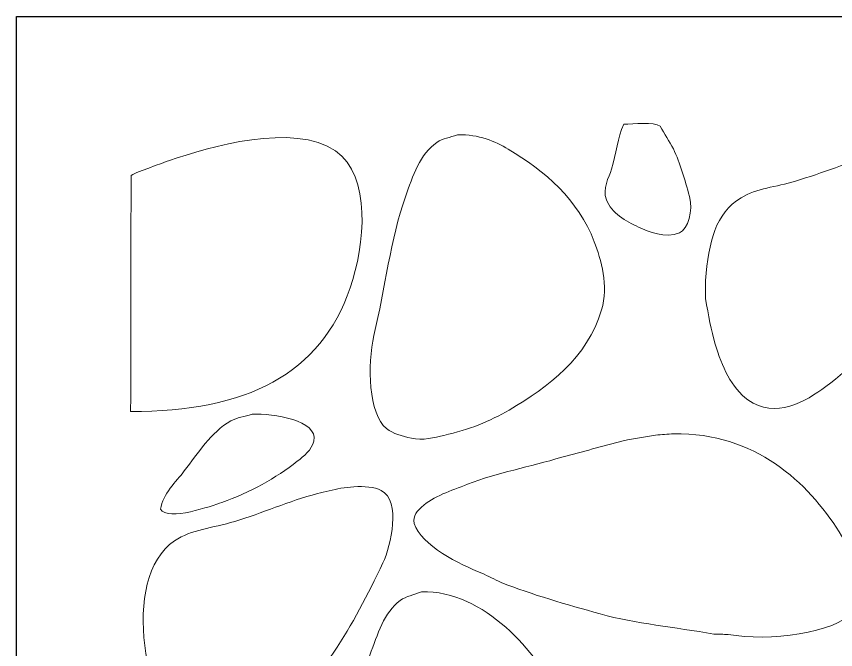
# Model space of a CAD drawing. Header units: inches. Extents: x 418 to 810, y -159 to 149.
# Drawn here: x 606.7 to 662.9, y -105.9 to -62.5 of the extents above; entities that cross this region are included whole.
import ezdxf

# ---------------------------------------------------------------- set-up
doc = ezdxf.new("R2010")
doc.units = ezdxf.units.IN
doc.header["$LTSCALE"] = 0.2
doc.header["$MEASUREMENT"] = 0
doc.layers.add('Layer 1', color=7, linetype='Continuous')

# ---------------------------------------------------------------- blocks, each defined once
blk = doc.blocks.new('sfsd')
at = {"layer": 'Layer 1', "lineweight": 0}
for points, knots in [([(-24.354, -305.993), (-24.345, -300.605), (-24.335, -295.214), (-24.326, -289.825), (-24.254, -289.7), (-22.048, -288.924), (-21.701, -288.803), (-18.988, -287.855), (-13.176, -286.179), (-10.314, -288.14), (-7.833, -289.838), (-8.318, -294.58), (-9.319, -297.509), (-11.341, -303.426), (-16.399, -305.998), (-24.354, -305.993)], [0, 0, 0, 0, 1, 1, 1, 2, 2, 2, 3, 3, 3, 4, 4, 4, 5, 5, 5, 5]), ([(9.419, -286.315), (10.119, -286.305), (11.463, -286.139), (11.906, -286.454), (12.21, -286.97), (12.515, -287.485), (12.819, -288.001), (13.299, -289.007), (13.6, -290.084), (13.924, -291.263), (14.195, -292.25), (13.828, -293.492), (13.233, -293.75), (12.29, -294.159), (11.099, -293.677), (10.442, -293.363), (9.557, -292.94), (8.583, -292.419), (8.231, -291.484), (7.942, -290.718), (8.402, -289.985), (8.59, -289.383), (8.913, -288.347), (9, -287.233), (9.419, -286.315)], [0, 0, 0, 0, 1, 1, 1, 2, 2, 2, 3, 3, 3, 4, 4, 4, 5, 5, 5, 6, 6, 6, 7, 7, 7, 8, 8, 8, 8]), ([(-1.968, -287.034), (-0.465, -287.008), (0.583, -287.477), (1.515, -288.029), (4.026, -289.518), (6.305, -291.479), (7.402, -294.358), (7.866, -295.578), (8.391, -297.373), (7.899, -299.029), (6.923, -302.309), (4.271, -304.296), (1.57, -305.883), (0.235, -306.667), (-1.147, -307.22), (-2.907, -307.624), (-3.477, -307.755), (-4.407, -307.993), (-5.118, -307.817), (-5.77, -307.657), (-6.385, -307.514), (-6.832, -307.154), (-8.053, -306.17), (-8.161, -302.789), (-7.688, -300.77), (-6.934, -297.546), (-6.547, -294.182), (-5.533, -291.29), (-5.026, -289.845), (-4.525, -288.353), (-3.377, -287.559), (-2.961, -287.271), (-2.495, -287.243), (-1.968, -287.034)], [0, 0, 0, 0, 1, 1, 1, 2, 2, 2, 3, 3, 3, 4, 4, 4, 5, 5, 5, 6, 6, 6, 7, 7, 7, 8, 8, 8, 9, 9, 9, 10, 10, 10, 11, 11, 11, 11]), ([(29.705, -287.808), (30.589, -287.786), (31.468, -287.997), (31.805, -288.526), (32.541, -289.68), (31.775, -292.278), (31.308, -293.308), (29.341, -297.641), (26.899, -301.614), (23.265, -304.28), (21.892, -305.287), (19.815, -306.543), (17.931, -305.192), (16.814, -304.391), (16.127, -302.854), (15.693, -301.378), (15.417, -300.44), (15.218, -299.383), (15.03, -298.255), (15.03, -297.84), (15.03, -297.426), (15.03, -297.011), (15.245, -294.337), (15.694, -292.425), (17.462, -291.345), (18.524, -290.697), (19.848, -290.625), (21.193, -290.212), (23.01, -289.654), (24.821, -288.936), (26.693, -288.361), (27.347, -288.213), (28.001, -288.066), (28.655, -287.918), (29.005, -287.882), (29.355, -287.845), (29.705, -287.808)], [0, 0, 0, 0, 1, 1, 1, 2, 2, 2, 3, 3, 3, 4, 4, 4, 5, 5, 5, 6, 6, 6, 7, 7, 7, 8, 8, 8, 9, 9, 9, 10, 10, 10, 11, 11, 11, 12, 12, 12, 12]), ([(-16.035, -306.159), (-14.568, -306.141), (-11.501, -306.568), (-11.806, -308.011), (-11.933, -308.608), (-12.521, -309.063), (-12.94, -309.393), (-14.4, -310.544), (-16.184, -311.538), (-18.108, -312.212), (-18.767, -312.443), (-21.801, -313.515), (-22.309, -312.682), (-22.147, -311.615), (-21.238, -310.783), (-20.678, -310.056), (-19.741, -308.839), (-18.86, -307.417), (-17.5, -306.629), (-17.062, -306.375), (-16.549, -306.367), (-16.035, -306.159)], [0, 0, 0, 0, 1, 1, 1, 2, 2, 2, 3, 3, 3, 4, 4, 4, 5, 5, 5, 6, 6, 6, 7, 7, 7, 7]), ([(12.846, -307.513), (18.442, -307.42), (22.038, -310.842), (24.178, -314.229), (25.004, -315.538), (26.47, -317.952), (25.09, -319.701), (23.945, -321.152), (19.343, -321.757), (16.577, -321.249), (16.246, -321.24), (15.914, -321.231), (15.582, -321.222), (12.899, -320.741), (10.274, -320.528), (7.816, -319.84), (5.481, -319.186), (3.176, -318.544), (1.017, -317.684), (0.575, -317.472), (0.133, -317.26), (-0.309, -317.048), (-1.79, -316.484), (-4.468, -315.145), (-4.925, -313.649), (-5.086, -313.121), (-4.635, -312.744), (-4.427, -312.543), (-3.614, -311.761), (-2.426, -311.421), (-1.277, -310.968), (0.741, -310.174), (2.99, -309.77), (5.191, -309.116), (6.591, -308.739), (7.991, -308.361), (9.391, -307.983), (10.128, -307.854), (10.866, -307.725), (11.602, -307.596), (12.017, -307.569), (12.432, -307.541), (12.846, -307.513)], [0, 0, 0, 0, 1, 1, 1, 2, 2, 2, 3, 3, 3, 4, 4, 4, 5, 5, 5, 6, 6, 6, 7, 7, 7, 8, 8, 8, 9, 9, 9, 10, 10, 10, 11, 11, 11, 12, 12, 12, 13, 13, 13, 14, 14, 14, 14]), ([(-9.07, -311.134), (-8.358, -311.117), (-7.654, -311.129), (-7.191, -311.383), (-5.831, -312.129), (-6.498, -315.132), (-7.08, -316.357), (-9.143, -320.698), (-11.351, -324.641), (-14.957, -327.412), (-16.12, -328.306), (-18.442, -329.868), (-20.263, -328.711), (-23.341, -326.757), (-25.155, -317.395), (-21.341, -314.837), (-20.184, -314.061), (-18.763, -313.97), (-17.223, -313.511), (-15.356, -312.954), (-13.52, -312.109), (-11.558, -311.604), (-11.023, -311.484), (-10.489, -311.364), (-9.955, -311.244), (-9.66, -311.208), (-9.365, -311.171), (-9.07, -311.134)], [0, 0, 0, 0, 1, 1, 1, 2, 2, 2, 3, 3, 3, 4, 4, 4, 5, 5, 5, 6, 6, 6, 7, 7, 7, 8, 8, 8, 9, 9, 9, 9]), ([(-4.427, -318.32), (-0.087, -318.245), (3.49, -322.5), (4.914, -325.478), (5.495, -326.692), (5.993, -328.448), (5.55, -330.148), (4.699, -333.416), (1.77, -335.742), (-0.917, -337.224), (-2.268, -337.968), (-3.663, -338.528), (-5.395, -338.937), (-5.931, -339.064), (-6.8, -339.262), (-7.44, -339.103), (-8.134, -338.931), (-8.726, -338.805), (-9.209, -338.44), (-10.512, -337.451), (-10.52, -334.034), (-10.065, -331.973), (-9.369, -328.813), (-9.009, -325.472), (-7.965, -322.659), (-7.445, -321.259), (-6.997, -319.732), (-5.892, -318.928), (-5.451, -318.607), (-4.987, -318.563), (-4.427, -318.32)], [0, 0, 0, 0, 1, 1, 1, 2, 2, 2, 3, 3, 3, 4, 4, 4, 5, 5, 5, 6, 6, 6, 7, 7, 7, 8, 8, 8, 9, 9, 9, 10, 10, 10, 10])]:
    blk.add_open_spline(points, degree=3, knots=knots, dxfattribs=at)
blk = doc.blocks.new('ddd')
at = {"color": 7, "true_color": 0xffffff}
blk.add_lwpolyline([(847.918, 105.8), (973.418, 105.8, -1), (973.418, 25.8), (847.918, 25.8)], format="xyb", close=True, dxfattribs=at)
blk.add_blockref('sfsd', (880.099, 384.731), dxfattribs=at)

msp = doc.modelspace()

# ---------------------------------------------------------------- block references
at = {"lineweight": 100}
msp.add_blockref('ddd', (-241.17847, -168.32089), dxfattribs=at)

doc.saveas('drawing.dxf')
